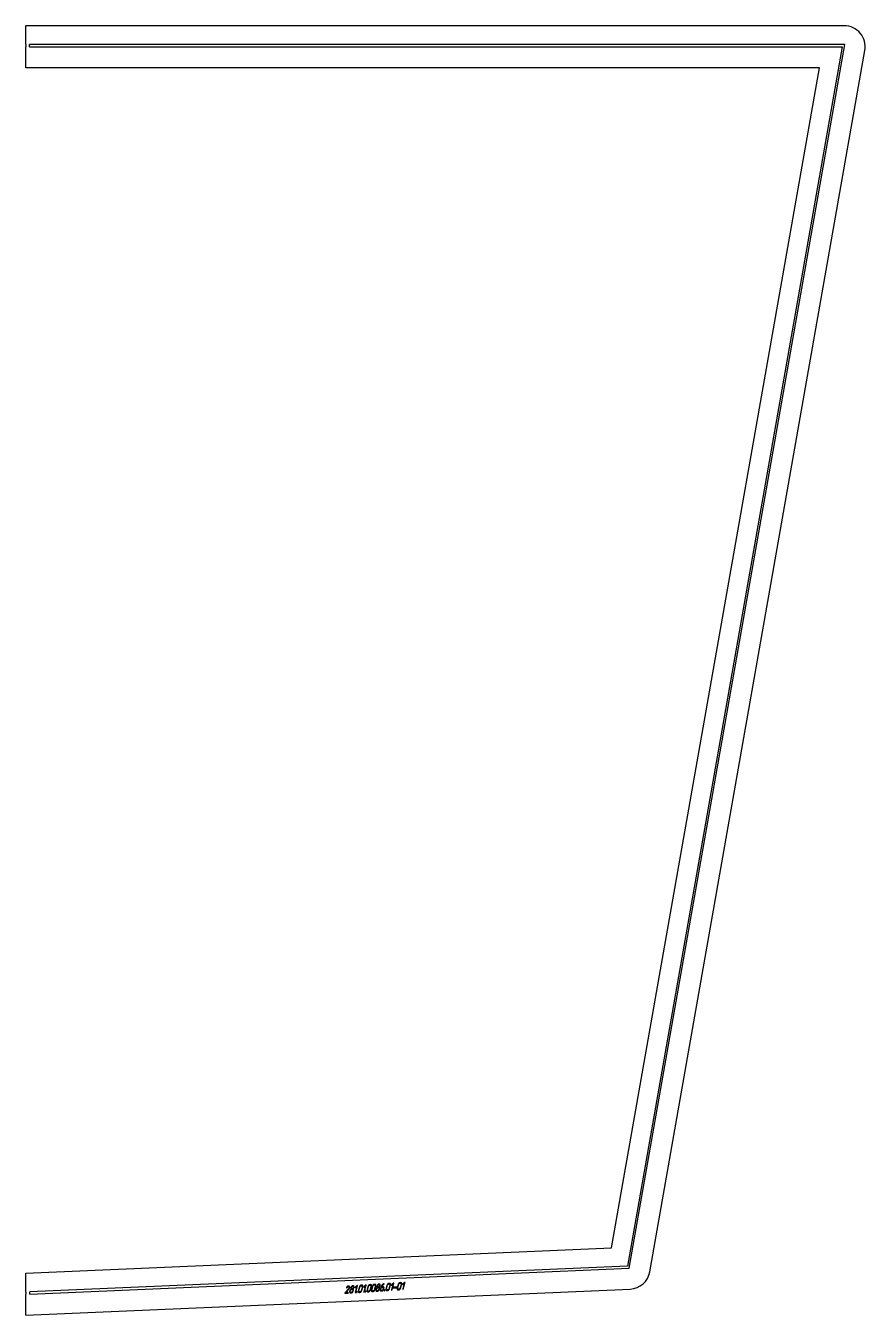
# Model space of a CAD drawing. Header units: millimetres. Extents: x 1076 to 2279, y 52 to 1900.
import ezdxf

# ---------------------------------------------------------------- set-up
doc = ezdxf.new("R2010")
doc.units = ezdxf.units.MM
doc.linetypes.add('K5LT_BASIC', pattern=[0])
doc.layers.add('Engraving', color=7, linetype='Continuous')

msp = doc.modelspace()

# ---------------------------------------------------------------- linework, layer by layer
at = {"color": 143, "linetype": 'K5LT_BASIC', "lineweight": 25, "true_color": 0x33acca}
for p, q in [((2249.2, 1899.6), (1075.9, 1899.6)), ((1075.9, 1872.6), (1075.9, 1899.6)), ((1075.9, 1872.6), (1075.9, 1869.6)), ((1075.9, 1839.6), (1075.9, 1869.6)), ((1970.6, 114.5), (2278.8, 1864.4)), ((2213.5, 1839.6), (1075.9, 1839.6)), ((1915.7, 148.6), (2213.5, 1839.6)), ((1075.9, 112.3), (1915.7, 148.6)), ((1075.9, 85.3), (1075.9, 112.3)), ((1075.9, 52.2), (1942.3, 89.7)), ((1075.9, 85.3), (1075.9, 82.3)), ((1075.9, 52.2), (1075.9, 82.3))]:
    msp.add_line(p, q, dxfattribs=at)
for centre, start, end in [((2249.2, 1869.6), 350.0115, 90), ((1941, 119.7), 272.4787, 350.0115)]:
    msp.add_arc(centre, 30, start, end, dxfattribs=at)
at = {"layer": 'Engraving', "color": 143, "linetype": 'K5LT_BASIC', "lineweight": 25, "true_color": 0x33acca}
for p, q in [((2249.8, 1872.6), (1081.3, 1872.6)), ((1081.3, 1869.6), (1081.3, 1872.6)), ((1081.3, 1869.6), (2246.2, 1869.6)), ((2246.2, 1869.6), (1938.5, 122.6)), ((1941, 119.7), (2249.8, 1872.6)), ((1938.5, 122.6), (1081.6, 85.5)), ((1081.6, 82.5), (1941, 119.7)), ((1081.6, 82.5), (1081.6, 85.5))]:
    msp.add_line(p, q, dxfattribs=at)
for points, knots in [([(1537.8, 83.9), (1535.7, 83.8), (1533.6, 83.6), (1533.4, 83.6), (1533.4, 83.7), (1533.3, 83.9), (1533.3, 84), (1533.4, 84.1), (1533.4, 84.2), (1536.2, 87.3), (1538.9, 90.5), (1539, 90.6), (1539.2, 90.8), (1539.2, 90.9), (1539.3, 91), (1539.5, 91.3), (1539.6, 91.6), (1539.8, 92.3), (1539.3, 92.8), (1539.1, 93), (1538.8, 93.1), (1538.5, 93.2), (1538.1, 93.2), (1537.7, 93.2), (1537.2, 92.9), (1536.7, 92.6), (1536.2, 91.9), (1536.1, 91.7), (1536, 91.7), (1536, 91.6), (1535.8, 91.6), (1535.7, 91.6), (1535.6, 91.7), (1535.5, 91.8), (1535.6, 91.9), (1535.6, 92), (1535.6, 92.1), (1536.2, 93), (1536.9, 93.5), (1537.6, 93.9), (1538.3, 93.9), (1539.3, 94), (1539.9, 93.3), (1540.6, 92.7), (1540.3, 91.6), (1540.2, 91.3), (1540, 90.9), (1539.8, 90.6), (1539.4, 90.1), (1536.9, 87.3), (1534.4, 84.4), (1536.2, 84.5), (1538, 84.7), (1538.1, 84.7), (1538.2, 84.6), (1538.3, 84.4), (1538.3, 84.3), (1538.2, 84.2), (1538.1, 84.1), (1538, 83.9), (1537.8, 83.9)], [0, 0, 0, 3.047826, 3.047826, 3.226196, 3.226196, 3.425035, 3.425035, 3.570989, 3.570989, 9.561221, 9.561221, 9.825724, 9.825724, 10.050668, 10.050668, 10.473601, 10.473601, 11.396415, 11.396415, 11.832946, 11.832946, 12.317549, 12.317549, 13.072233, 13.072233, 14.062635, 14.062635, 14.240973, 14.240973, 14.40613, 14.40613, 14.588981, 14.588981, 14.779051, 14.779051, 14.881829, 14.881829, 16.249197, 16.249197, 17.325971, 17.325971, 18.610175, 18.610175, 19.935785, 19.935785, 20.483021, 20.483021, 21.195978, 21.195978, 26.62229, 26.62229, 29.191003, 29.191003, 29.365522, 29.365522, 29.547183, 29.547183, 29.763638, 29.763638, 30, 30, 30]), ([(1545.1, 86.5), (1544.9, 85.6), (1544.1, 85), (1543.3, 84.3), (1542.4, 84.2), (1542, 84.2), (1541.7, 84.2), (1540.9, 84.1), (1540.4, 84.7), (1539.9, 85.3), (1540.1, 86.2), (1540.3, 86.9), (1540.5, 87.7), (1540.7, 88.2), (1541.1, 88.7), (1541.5, 89.3), (1542.2, 89.7), (1541.9, 89.9), (1541.8, 90.4), (1541.7, 90.8), (1541.8, 91.3), (1541.9, 91.7), (1542, 92.1), (1542.3, 92.9), (1543.1, 93.6), (1543.5, 94), (1543.9, 94.2), (1544.1, 94.2), (1544.3, 94.3), (1544.4, 94.3), (1544.5, 94.3), (1544.6, 94.3), (1544.7, 94.4), (1545.6, 94.4), (1546.1, 93.8), (1546.3, 93.5), (1546.4, 93.2), (1546.4, 93), (1546.4, 92.8), (1546.4, 92.7), (1546.4, 92.6), (1546.3, 92.4), (1546.3, 92.3), (1546.2, 92), (1546.1, 91.6), (1546, 91.1), (1545.7, 90.6), (1545.3, 90.2), (1544.9, 89.8), (1545.3, 89.6), (1545.5, 89.1), (1545.6, 88.6), (1545.5, 88), (1545.3, 87.3), (1545.1, 86.5)], [0, 0, 0, 1.873598, 1.873598, 3.69261, 3.69261, 4.386884, 4.386884, 5.818535, 5.818535, 7.364988, 7.364988, 8.831065, 8.831065, 10.043454, 10.043454, 11.431214, 11.431214, 12.22177, 12.22177, 13.14885, 13.14885, 13.899491, 13.899491, 15.762312, 15.762312, 16.708293, 16.708293, 17.125443, 17.125443, 17.362221, 17.362221, 17.577677, 17.577677, 19.055802, 19.055802, 19.771228, 19.771228, 20.139764, 20.139764, 20.365597, 20.365597, 20.592941, 20.592941, 21.340886, 21.340886, 22.373032, 22.373032, 23.469845, 23.469845, 24.415003, 24.415003, 25.533412, 25.533412, 27, 27, 27]), ([(1545.4, 91.5), (1545.5, 91.9), (1545.6, 92.3), (1545.7, 92.9), (1545.5, 93.3), (1545.2, 93.7), (1544.6, 93.6), (1544, 93.6), (1543.4, 93.1), (1542.9, 92.7), (1542.8, 92.1), (1542.7, 91.7), (1542.6, 91.4), (1542.4, 90.7), (1542.7, 90.4), (1543, 90), (1543.6, 90), (1544.2, 90), (1544.7, 90.5), (1545.2, 90.9), (1545.4, 91.5)], [0, 0, 0, 0.718951, 0.718951, 1.697337, 1.697337, 2.634709, 2.634709, 3.797866, 3.797866, 5.000561, 5.000561, 5.719512, 5.719512, 6.697901, 6.697901, 7.635273, 7.635273, 8.789173, 8.789173, 10, 10, 10]), ([(1548.8, 85), (1548.8, 84.8), (1548.6, 84.7), (1548.5, 84.6), (1548.4, 84.6), (1548.3, 84.6), (1548.1, 84.7), (1548.1, 84.8), (1548.1, 85), (1549.3, 89.2), (1550.4, 93.5), (1549.4, 92.7), (1548.5, 91.9), (1548.3, 91.7), (1548.2, 91.7), (1548, 91.7), (1548, 91.8), (1547.9, 91.9), (1547.9, 92.1), (1548, 92.1), (1548.1, 92.3), (1549.5, 93.5), (1550.8, 94.6), (1550.9, 94.8), (1551.1, 94.8), (1551.2, 94.8), (1551.3, 94.7), (1551.4, 94.6), (1551.3, 94.4), (1550.1, 89.7), (1548.8, 85)], [0, 0, 0, 0.181151, 0.181151, 0.343934, 0.343934, 0.472146, 0.472146, 0.625059, 0.625059, 5.39951, 5.39951, 6.773407, 6.773407, 6.936544, 6.936544, 7.074093, 7.074093, 7.217588, 7.217588, 7.383484, 7.383484, 9.302301, 9.302301, 9.462957, 9.462957, 9.596849, 9.596849, 9.739807, 9.739807, 15, 15, 15]), ([(1557.5, 87.4), (1557.3, 86.5), (1556.5, 85.8), (1555.7, 85.1), (1554.8, 85), (1554.4, 85), (1554.1, 85), (1553.3, 84.9), (1552.8, 85.5), (1552.3, 86.1), (1552.5, 87), (1553.3, 89.9), (1554.1, 92.8), (1554.3, 93.7), (1555.1, 94.4), (1555.9, 95.1), (1556.8, 95.1), (1557.2, 95.2), (1557.5, 95.2), (1558.4, 95.3), (1558.8, 94.7), (1559.3, 94.1), (1559.1, 93.2), (1558.3, 90.3), (1557.5, 87.4)], [0, 0, 0, 0.846521, 0.846521, 1.674424, 1.674424, 1.989042, 1.989042, 2.637777, 2.637777, 3.338641, 3.338641, 5.996422, 5.996422, 6.83575, 6.83575, 7.667338, 7.667338, 7.981955, 7.981955, 8.645972, 8.645972, 9.342219, 9.342219, 12, 12, 12]), ([(1556.8, 87.3), (1557.6, 90.2), (1558.4, 93.1), (1558.5, 93.7), (1558.2, 94.1), (1557.9, 94.5), (1557.3, 94.5), (1557, 94.4), (1556.6, 94.4), (1556, 94.4), (1555.5, 93.9), (1555, 93.5), (1554.8, 92.9), (1554, 90), (1553.3, 87.1), (1553.1, 86.5), (1553.4, 86.1), (1553.7, 85.7), (1554.3, 85.7), (1554.6, 85.7), (1555, 85.8), (1555.6, 85.8), (1556.1, 86.3), (1556.6, 86.7), (1556.8, 87.3)], [0, 0, 0, 3.194824, 3.194824, 3.749556, 3.749556, 4.284872, 4.284872, 4.662943, 4.662943, 5.32312, 5.32312, 6.003067, 6.003067, 9.197891, 9.197891, 9.751896, 9.751896, 10.278148, 10.278148, 10.656218, 10.656218, 11.310094, 11.310094, 12, 12, 12]), ([(1561.2, 85.8), (1561.2, 85.7), (1561.1, 85.5), (1560.9, 85.4), (1560.8, 85.4), (1560.7, 85.4), (1560.6, 85.5), (1560.5, 85.6), (1560.5, 85.8), (1561.7, 90.1), (1562.8, 94.3), (1561.8, 93.5), (1560.9, 92.7), (1560.7, 92.6), (1560.6, 92.5), (1560.5, 92.5), (1560.4, 92.6), (1560.3, 92.7), (1560.3, 92.9), (1560.4, 93), (1560.5, 93.1), (1561.9, 94.3), (1563.2, 95.5), (1563.3, 95.6), (1563.5, 95.6), (1563.6, 95.6), (1563.7, 95.5), (1563.8, 95.4), (1563.8, 95.2), (1562.5, 90.5), (1561.2, 85.8)], [0, 0, 0, 0.181151, 0.181151, 0.343934, 0.343934, 0.472146, 0.472146, 0.625059, 0.625059, 5.39951, 5.39951, 6.773407, 6.773407, 6.936544, 6.936544, 7.074093, 7.074093, 7.217588, 7.217588, 7.383484, 7.383484, 9.302301, 9.302301, 9.462957, 9.462957, 9.596849, 9.596849, 9.739807, 9.739807, 15, 15, 15]), ([(1569.9, 88.2), (1569.7, 87.3), (1568.9, 86.6), (1568.1, 85.9), (1567.2, 85.9), (1566.8, 85.8), (1566.5, 85.8), (1565.7, 85.8), (1565.2, 86.3), (1564.7, 86.9), (1565, 87.9), (1565.7, 90.7), (1566.5, 93.6), (1566.7, 94.5), (1567.5, 95.2), (1568.3, 95.9), (1569.2, 96), (1569.6, 96), (1569.9, 96), (1570.8, 96.1), (1571.3, 95.5), (1571.7, 94.9), (1571.5, 94), (1570.7, 91.1), (1569.9, 88.2)], [0, 0, 0, 0.846521, 0.846521, 1.674424, 1.674424, 1.989042, 1.989042, 2.637777, 2.637777, 3.338641, 3.338641, 5.996422, 5.996422, 6.83575, 6.83575, 7.667338, 7.667338, 7.981955, 7.981955, 8.645972, 8.645972, 9.342219, 9.342219, 12, 12, 12]), ([(1569.2, 88.1), (1570, 91), (1570.8, 93.9), (1570.9, 94.5), (1570.6, 94.9), (1570.3, 95.3), (1569.7, 95.3), (1569.4, 95.3), (1569, 95.2), (1568.4, 95.2), (1567.9, 94.7), (1567.4, 94.3), (1567.2, 93.7), (1566.4, 90.8), (1565.7, 87.9), (1565.5, 87.3), (1565.8, 86.9), (1566.1, 86.5), (1566.7, 86.5), (1567, 86.6), (1567.4, 86.6), (1568, 86.6), (1568.5, 87.1), (1569, 87.5), (1569.2, 88.1)], [0, 0, 0, 3.194824, 3.194824, 3.749556, 3.749556, 4.284872, 4.284872, 4.662943, 4.662943, 5.32312, 5.32312, 6.003067, 6.003067, 9.197891, 9.197891, 9.751896, 9.751896, 10.278148, 10.278148, 10.656218, 10.656218, 11.310094, 11.310094, 12, 12, 12]), ([(1576.3, 88.6), (1576, 87.7), (1575.2, 87), (1574.4, 86.3), (1573.5, 86.3), (1573.2, 86.3), (1572.8, 86.2), (1572, 86.2), (1571.5, 86.8), (1571, 87.4), (1571.3, 88.3), (1572.1, 91.2), (1572.8, 94.1), (1573.1, 94.9), (1573.9, 95.6), (1574.7, 96.3), (1575.6, 96.4), (1575.9, 96.4), (1576.3, 96.4), (1577.1, 96.5), (1577.6, 95.9), (1578.1, 95.3), (1577.8, 94.4), (1577, 91.5), (1576.3, 88.6)], [0, 0, 0, 0.846521, 0.846521, 1.674424, 1.674424, 1.989042, 1.989042, 2.637777, 2.637777, 3.338641, 3.338641, 5.996422, 5.996422, 6.83575, 6.83575, 7.667338, 7.667338, 7.981955, 7.981955, 8.645972, 8.645972, 9.342219, 9.342219, 12, 12, 12]), ([(1575.5, 88.5), (1576.3, 91.4), (1577.1, 94.3), (1577.3, 94.9), (1577, 95.3), (1576.7, 95.7), (1576.1, 95.7), (1575.7, 95.7), (1575.4, 95.7), (1574.8, 95.6), (1574.2, 95.2), (1573.7, 94.7), (1573.6, 94.1), (1572.8, 91.2), (1572, 88.3), (1571.8, 87.7), (1572.2, 87.3), (1572.5, 86.9), (1573, 87), (1573.4, 87), (1573.7, 87), (1574.3, 87), (1574.8, 87.5), (1575.4, 87.9), (1575.5, 88.5)], [0, 0, 0, 3.194824, 3.194824, 3.749556, 3.749556, 4.284872, 4.284872, 4.662943, 4.662943, 5.32312, 5.32312, 6.003067, 6.003067, 9.197891, 9.197891, 9.751896, 9.751896, 10.278148, 10.278148, 10.656218, 10.656218, 11.310094, 11.310094, 12, 12, 12]), ([(1582.6, 89), (1582.3, 88.1), (1581.6, 87.4), (1580.8, 86.8), (1579.9, 86.7), (1579.5, 86.7), (1579.2, 86.7), (1578.4, 86.6), (1577.9, 87.2), (1577.4, 87.8), (1577.6, 88.7), (1577.8, 89.4), (1578, 90.1), (1578.2, 90.7), (1578.6, 91.2), (1579, 91.7), (1579.7, 92.1), (1579.4, 92.4), (1579.3, 92.8), (1579.2, 93.3), (1579.3, 93.8), (1579.4, 94.2), (1579.5, 94.5), (1579.8, 95.4), (1580.6, 96.1), (1581, 96.4), (1581.4, 96.6), (1581.6, 96.7), (1581.8, 96.8), (1581.9, 96.8), (1582, 96.8), (1582.1, 96.8), (1582.2, 96.8), (1583.1, 96.9), (1583.6, 96.3), (1583.8, 96), (1583.9, 95.6), (1583.9, 95.4), (1583.9, 95.2), (1583.9, 95.1), (1583.8, 95), (1583.8, 94.9), (1583.8, 94.8), (1583.7, 94.4), (1583.6, 94.1), (1583.4, 93.5), (1583.1, 93.1), (1582.8, 92.7), (1582.4, 92.3), (1582.8, 92.1), (1583, 91.6), (1583.1, 91.1), (1583, 90.5), (1582.8, 89.7), (1582.6, 89)], [0, 0, 0, 1.873598, 1.873598, 3.69261, 3.69261, 4.386884, 4.386884, 5.818535, 5.818535, 7.364988, 7.364988, 8.831065, 8.831065, 10.043454, 10.043454, 11.431214, 11.431214, 12.22177, 12.22177, 13.14885, 13.14885, 13.899491, 13.899491, 15.762312, 15.762312, 16.708293, 16.708293, 17.125443, 17.125443, 17.362221, 17.362221, 17.577677, 17.577677, 19.055802, 19.055802, 19.771228, 19.771228, 20.139764, 20.139764, 20.365597, 20.365597, 20.592941, 20.592941, 21.340886, 21.340886, 22.373032, 22.373032, 23.469845, 23.469845, 24.415003, 24.415003, 25.533412, 25.533412, 27, 27, 27]), ([(1582.9, 94), (1583, 94.4), (1583.1, 94.7), (1583.2, 95.3), (1582.9, 95.7), (1582.6, 96.1), (1582.1, 96.1), (1581.5, 96.1), (1580.9, 95.6), (1580.4, 95.2), (1580.2, 94.6), (1580.1, 94.2), (1580, 93.8), (1579.9, 93.2), (1580.2, 92.8), (1580.5, 92.4), (1581.1, 92.5), (1581.6, 92.5), (1582.2, 93), (1582.7, 93.4), (1582.9, 94)], [0, 0, 0, 0.718951, 0.718951, 1.697337, 1.697337, 2.634709, 2.634709, 3.797866, 3.797866, 5.000561, 5.000561, 5.719512, 5.719512, 6.697901, 6.697901, 7.635273, 7.635273, 8.789173, 8.789173, 10, 10, 10]), ([(1584.8, 92.3), (1585.2, 93.8), (1586.3, 95.1), (1587.5, 96.6), (1589.2, 97.3), (1589.2, 97.3), (1589.3, 97.3), (1589.5, 97.3), (1589.5, 97.2), (1589.6, 97.1), (1589.5, 96.9), (1589.5, 96.8), (1589.4, 96.8), (1589.4, 96.7), (1589.2, 96.6), (1589.1, 96.6), (1589.1, 96.5), (1589, 96.5), (1588.9, 96.4), (1588.7, 96.4), (1588.6, 96.3), (1588.2, 96.1), (1587.9, 95.8), (1587.4, 95.5), (1586.8, 94.8), (1586.4, 94.3), (1586.1, 93.8), (1585.8, 93.2), (1585.6, 92.8), (1586.7, 92.8), (1587.8, 92.9), (1588.7, 93), (1589.1, 92.4), (1589.6, 91.8), (1589.3, 90.9), (1589.1, 90.2), (1588.9, 89.4), (1588.7, 88.5), (1587.9, 87.8), (1587.1, 87.2), (1586.2, 87.1), (1585.9, 87.1), (1585.5, 87.1), (1584.7, 87), (1584.2, 87.6), (1583.7, 88.2), (1584, 89.1), (1584.4, 90.7), (1584.8, 92.3)], [0, 0, 0, 2.498316, 2.498316, 5.262484, 5.262484, 5.387819, 5.387819, 5.576565, 5.576565, 5.780812, 5.780812, 5.94013, 5.94013, 6.158112, 6.158112, 6.282716, 6.282716, 6.433855, 6.433855, 6.733626, 6.733626, 7.321232, 7.321232, 8.511503, 8.511503, 9.467261, 9.467261, 10.342598, 10.342598, 11.992145, 11.992145, 13.165958, 13.165958, 14.387907, 14.387907, 15.553255, 15.553255, 17.042108, 17.042108, 18.487785, 18.487785, 19.039603, 19.039603, 20.17753, 20.17753, 21.406839, 21.406839, 24, 24, 24]), ([(1597.1, 90), (1596.9, 89.1), (1596.1, 88.4), (1595.3, 87.7), (1594.4, 87.7), (1594, 87.6), (1593.7, 87.6), (1592.9, 87.6), (1592.4, 88.1), (1591.9, 88.7), (1592.1, 89.6), (1592.9, 92.5), (1593.7, 95.4), (1593.9, 96.3), (1594.7, 97), (1595.5, 97.7), (1596.4, 97.8), (1596.8, 97.8), (1597.1, 97.8), (1598, 97.9), (1598.5, 97.3), (1598.9, 96.7), (1598.7, 95.8), (1597.9, 92.9), (1597.1, 90)], [0, 0, 0, 0.846521, 0.846521, 1.674424, 1.674424, 1.989042, 1.989042, 2.637777, 2.637777, 3.338641, 3.338641, 5.996422, 5.996422, 6.83575, 6.83575, 7.667338, 7.667338, 7.981955, 7.981955, 8.645972, 8.645972, 9.342219, 9.342219, 12, 12, 12]), ([(1596.4, 89.9), (1597.2, 92.8), (1598, 95.7), (1598.1, 96.3), (1597.8, 96.7), (1597.5, 97.1), (1596.9, 97.1), (1596.6, 97.1), (1596.2, 97), (1595.6, 97), (1595.1, 96.5), (1594.6, 96.1), (1594.4, 95.5), (1593.6, 92.6), (1592.9, 89.7), (1592.7, 89.1), (1593, 88.7), (1593.3, 88.3), (1593.9, 88.3), (1594.2, 88.4), (1594.6, 88.4), (1595.2, 88.4), (1595.7, 88.9), (1596.2, 89.3), (1596.4, 89.9)], [0, 0, 0, 3.194824, 3.194824, 3.749556, 3.749556, 4.284872, 4.284872, 4.662943, 4.662943, 5.32312, 5.32312, 6.003067, 6.003067, 9.197891, 9.197891, 9.751896, 9.751896, 10.278148, 10.278148, 10.656218, 10.656218, 11.310094, 11.310094, 12, 12, 12]), ([(1600.8, 88.4), (1600.8, 88.3), (1600.7, 88.2), (1600.5, 88.1), (1600.4, 88), (1600.3, 88), (1600.2, 88.1), (1600.1, 88.2), (1600.1, 88.4), (1601.3, 92.7), (1602.4, 96.9), (1601.4, 96.1), (1600.5, 95.3), (1600.3, 95.2), (1600.2, 95.2), (1600.1, 95.1), (1600, 95.2), (1599.9, 95.4), (1599.9, 95.5), (1600, 95.6), (1600.1, 95.8), (1601.5, 96.9), (1602.8, 98.1), (1602.9, 98.2), (1603.1, 98.2), (1603.2, 98.2), (1603.3, 98.1), (1603.4, 98), (1603.4, 97.9), (1602.1, 93.1), (1600.8, 88.4)], [0, 0, 0, 0.181151, 0.181151, 0.343934, 0.343934, 0.472146, 0.472146, 0.625059, 0.625059, 5.39951, 5.39951, 6.773407, 6.773407, 6.936544, 6.936544, 7.074093, 7.074093, 7.217588, 7.217588, 7.383484, 7.383484, 9.302301, 9.302301, 9.462957, 9.462957, 9.596849, 9.596849, 9.739807, 9.739807, 15, 15, 15]), ([(1607.3, 91.7), (1605.1, 91.6), (1603, 91.4), (1602.8, 91.4), (1602.8, 91.5), (1602.7, 91.6), (1602.7, 91.8), (1602.8, 91.8), (1602.9, 92), (1603, 92.1), (1603.2, 92.2), (1605.3, 92.3), (1607.4, 92.4), (1607.6, 92.4), (1607.7, 92.3), (1607.7, 92.2), (1607.7, 92.1), (1607.7, 92), (1607.5, 91.8), (1607.4, 91.7), (1607.3, 91.7)], [0, 0, 0, 3.94619, 3.94619, 4.18756, 4.18756, 4.430856, 4.430856, 4.683549, 4.683549, 5.009861, 5.009861, 8.956051, 8.956051, 9.181245, 9.181245, 9.415662, 9.415662, 9.694987, 9.694987, 10, 10, 10]), ([(1613.2, 91), (1613, 90.1), (1612.2, 89.5), (1611.4, 88.8), (1610.5, 88.7), (1610.1, 88.7), (1609.8, 88.7), (1609, 88.6), (1608.5, 89.2), (1608, 89.8), (1608.2, 90.7), (1609, 93.6), (1609.8, 96.5), (1610, 97.4), (1610.8, 98.1), (1611.6, 98.8), (1612.5, 98.8), (1612.9, 98.8), (1613.2, 98.9), (1614.1, 98.9), (1614.6, 98.3), (1615, 97.7), (1614.8, 96.8), (1614, 93.9), (1613.2, 91)], [0, 0, 0, 0.846521, 0.846521, 1.674424, 1.674424, 1.989042, 1.989042, 2.637777, 2.637777, 3.338641, 3.338641, 5.996422, 5.996422, 6.83575, 6.83575, 7.667338, 7.667338, 7.981955, 7.981955, 8.645972, 8.645972, 9.342219, 9.342219, 12, 12, 12]), ([(1612.5, 91), (1613.3, 93.9), (1614.1, 96.8), (1614.2, 97.4), (1613.9, 97.8), (1613.6, 98.2), (1613, 98.1), (1612.7, 98.1), (1612.3, 98.1), (1611.7, 98.1), (1611.2, 97.6), (1610.7, 97.1), (1610.5, 96.5), (1609.7, 93.6), (1609, 90.7), (1608.8, 90.2), (1609.1, 89.8), (1609.4, 89.4), (1610, 89.4), (1610.3, 89.4), (1610.7, 89.4), (1611.3, 89.5), (1611.8, 89.9), (1612.3, 90.4), (1612.5, 91)], [0, 0, 0, 3.194824, 3.194824, 3.749556, 3.749556, 4.284872, 4.284872, 4.662943, 4.662943, 5.32312, 5.32312, 6.003067, 6.003067, 9.197891, 9.197891, 9.751896, 9.751896, 10.278148, 10.278148, 10.656218, 10.656218, 11.310094, 11.310094, 12, 12, 12]), ([(1616.9, 89.5), (1616.9, 89.3), (1616.8, 89.2), (1616.6, 89.1), (1616.5, 89.1), (1616.4, 89.1), (1616.3, 89.2), (1616.2, 89.3), (1616.2, 89.4), (1617.4, 93.7), (1618.5, 98), (1617.6, 97.2), (1616.6, 96.3), (1616.4, 96.2), (1616.3, 96.2), (1616.2, 96.2), (1616.1, 96.3), (1616, 96.4), (1616.1, 96.6), (1616.1, 96.6), (1616.2, 96.8), (1617.6, 98), (1618.9, 99.1), (1619.1, 99.2), (1619.2, 99.2), (1619.3, 99.3), (1619.4, 99.2), (1619.5, 99.1), (1619.5, 98.9), (1618.2, 94.2), (1616.9, 89.5)], [0, 0, 0, 0.181151, 0.181151, 0.343934, 0.343934, 0.472146, 0.472146, 0.625059, 0.625059, 5.39951, 5.39951, 6.773407, 6.773407, 6.936544, 6.936544, 7.074093, 7.074093, 7.217588, 7.217588, 7.383484, 7.383484, 9.302301, 9.302301, 9.462957, 9.462957, 9.596849, 9.596849, 9.739807, 9.739807, 15, 15, 15]), ([(1544.4, 86.5), (1544.6, 87.2), (1544.8, 87.9), (1544.9, 88.5), (1544.6, 88.9), (1544.3, 89.3), (1543.7, 89.3), (1543.4, 89.3), (1543, 89.3), (1542.4, 89.2), (1541.9, 88.8), (1541.4, 88.3), (1541.2, 87.7), (1541, 87), (1540.8, 86.3), (1540.7, 85.7), (1541, 85.3), (1541.3, 84.9), (1541.9, 84.9), (1542.2, 84.9), (1542.6, 85), (1543.2, 85), (1543.7, 85.4), (1544.2, 85.9), (1544.4, 86.5)], [0, 0, 0, 1.329406, 1.329406, 2.254108, 2.254108, 3.148824, 3.148824, 3.778355, 3.778355, 4.877538, 4.877538, 6.009386, 6.009386, 7.338792, 7.338792, 8.260968, 8.260968, 9.137189, 9.137189, 9.766721, 9.766721, 10.866842, 10.866842, 12, 12, 12]), ([(1550.6, 85.8), (1550.8, 85.8), (1550.9, 85.7), (1551, 85.5), (1551, 85.3), (1550.9, 85.1), (1550.7, 84.9), (1550.5, 84.8), (1550.3, 84.7), (1550, 84.7), (1549.9, 84.9), (1549.8, 85), (1549.9, 85.3), (1549.9, 85.4), (1550.1, 85.6), (1550.3, 85.8), (1550.6, 85.8)], [0, 0, 0, 0.855828, 0.855828, 1.74556, 1.74556, 2.805969, 2.805969, 3.96496, 3.96496, 4.876932, 4.876932, 5.801755, 5.801755, 6.76801, 6.76801, 8, 8, 8]), ([(1563, 86.7), (1563.2, 86.7), (1563.3, 86.5), (1563.4, 86.3), (1563.4, 86.1), (1563.3, 85.9), (1563.1, 85.8), (1563, 85.6), (1562.7, 85.6), (1562.4, 85.5), (1562.3, 85.7), (1562.3, 85.9), (1562.3, 86.1), (1562.3, 86.2), (1562.5, 86.4), (1562.7, 86.6), (1563, 86.7)], [0, 0, 0, 0.855828, 0.855828, 1.74556, 1.74556, 2.805969, 2.805969, 3.96496, 3.96496, 4.876932, 4.876932, 5.801755, 5.801755, 6.76801, 6.76801, 8, 8, 8]), ([(1581.9, 89), (1582.1, 89.7), (1582.3, 90.4), (1582.4, 91), (1582.1, 91.4), (1581.8, 91.8), (1581.2, 91.8), (1580.9, 91.7), (1580.5, 91.7), (1579.9, 91.7), (1579.4, 91.2), (1578.9, 90.8), (1578.7, 90.2), (1578.5, 89.5), (1578.3, 88.7), (1578.2, 88.1), (1578.5, 87.7), (1578.8, 87.3), (1579.4, 87.4), (1579.7, 87.4), (1580.1, 87.4), (1580.7, 87.5), (1581.2, 87.9), (1581.7, 88.4), (1581.9, 89)], [0, 0, 0, 1.329406, 1.329406, 2.254108, 2.254108, 3.148824, 3.148824, 3.778355, 3.778355, 4.877538, 4.877538, 6.009386, 6.009386, 7.338792, 7.338792, 8.260968, 8.260968, 9.137189, 9.137189, 9.766721, 9.766721, 10.866842, 10.866842, 12, 12, 12]), ([(1585.4, 92), (1585.1, 90.6), (1584.7, 89.1), (1584.5, 88.6), (1584.8, 88.2), (1585.1, 87.8), (1585.7, 87.8), (1586.1, 87.8), (1586.4, 87.8), (1587, 87.9), (1587.5, 88.3), (1588, 88.8), (1588.2, 89.4), (1588.4, 90.1), (1588.6, 90.8), (1588.8, 91.4), (1588.5, 91.8), (1588.2, 92.2), (1587.6, 92.2), (1586.5, 92.1), (1585.4, 92)], [0, 0, 0, 2.151609, 2.151609, 2.897861, 2.897861, 3.606926, 3.606926, 4.116362, 4.116362, 5.006613, 5.006613, 5.923599, 5.923599, 6.999394, 6.999394, 7.74769, 7.74769, 8.471721, 8.471721, 10, 10, 10]), ([(1590.2, 88.4), (1590.4, 88.5), (1590.5, 88.3), (1590.6, 88.1), (1590.6, 87.9), (1590.5, 87.7), (1590.3, 87.6), (1590.1, 87.4), (1589.9, 87.4), (1589.6, 87.3), (1589.5, 87.5), (1589.4, 87.6), (1589.5, 87.9), (1589.5, 88), (1589.7, 88.2), (1589.9, 88.4), (1590.2, 88.4)], [0, 0, 0, 0.855828, 0.855828, 1.74556, 1.74556, 2.805969, 2.805969, 3.96496, 3.96496, 4.876932, 4.876932, 5.801755, 5.801755, 6.76801, 6.76801, 8, 8, 8])]:
    msp.add_open_spline(points, degree=2, knots=knots, dxfattribs=at)

doc.saveas('drawing.dxf')
